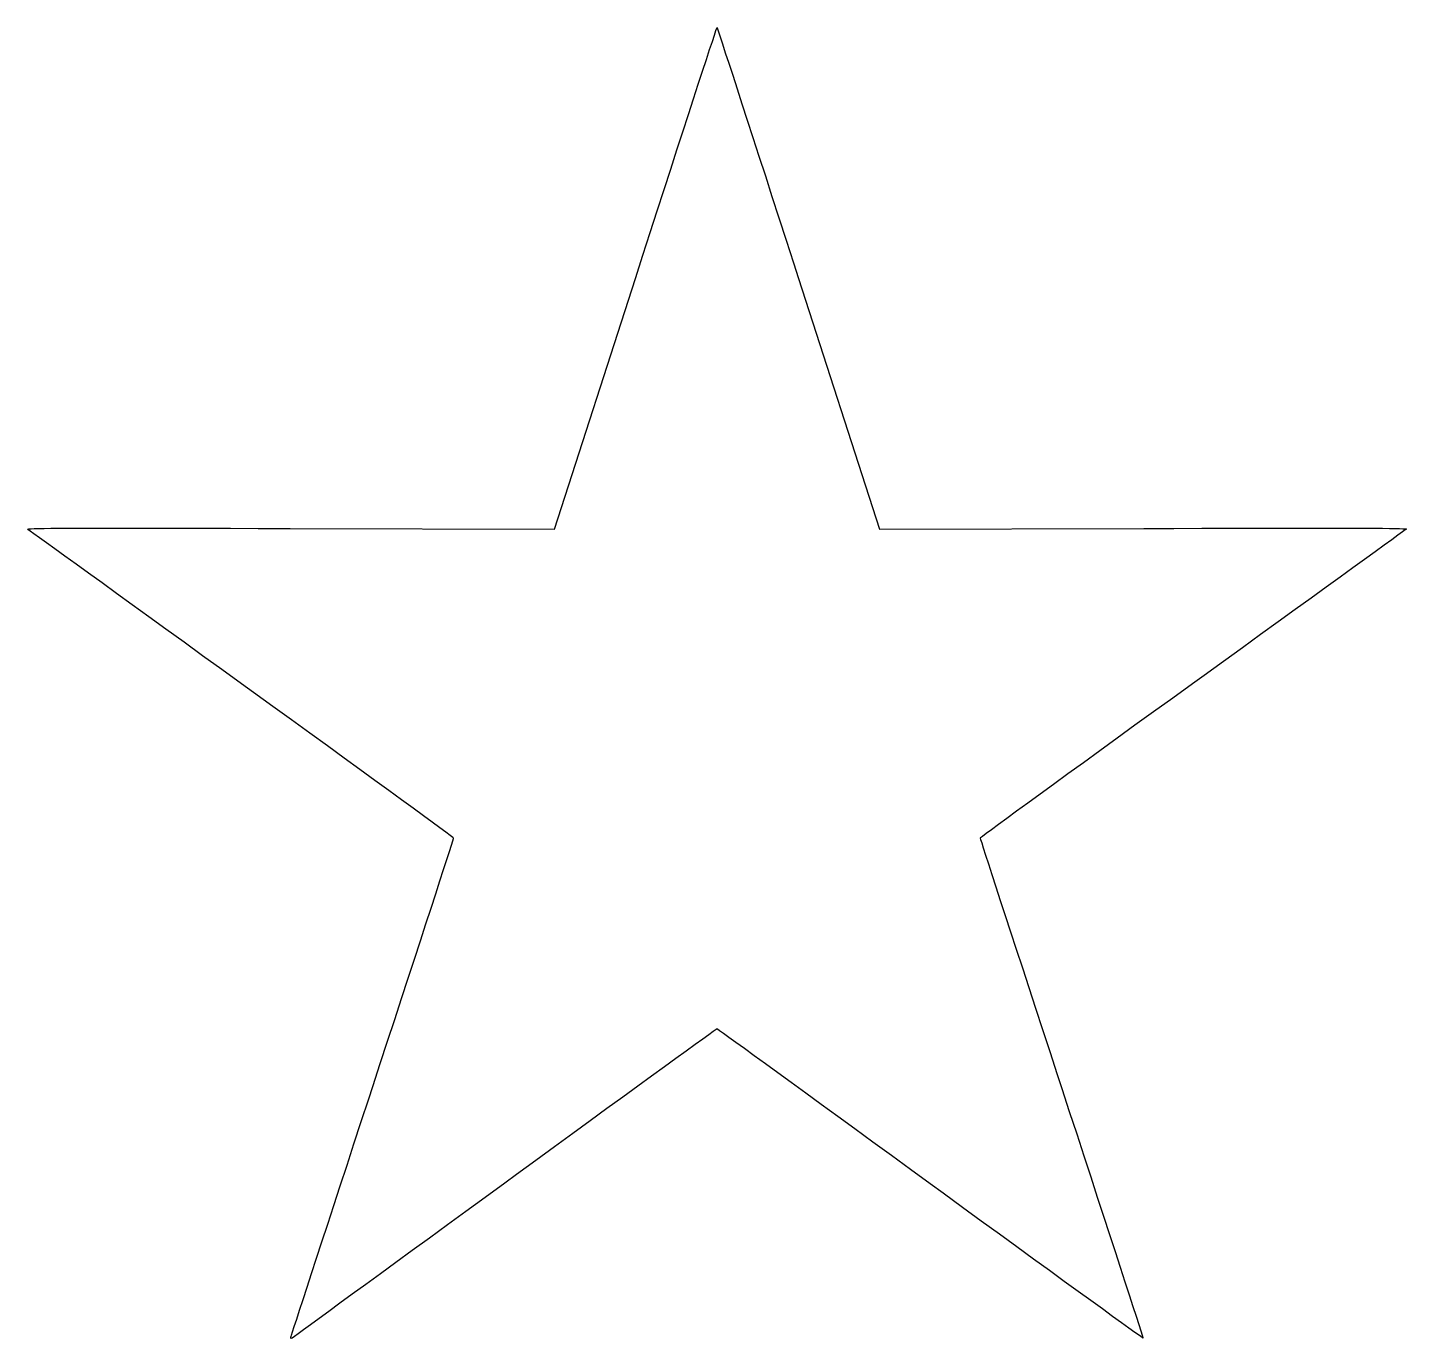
# Model space of a CAD drawing. Extents: x -22 to 351, y -111 to 35.
# Drawn here: x -17.521 to -15.151, y 17.593 to 19.848 of the extents above; entities that cross this region are included whole.
import ezdxf

# ---------------------------------------------------------------- set-up
doc = ezdxf.new("R2010")
doc.units = 0
doc.layers.add('BLACK', color=7, linetype='CONTINUOUS')

msp = doc.modelspace()

# ---------------------------------------------------------------- linework, layer by layer
at = {"layer": 'BLACK', "linetype": 'CONTINUOUS'}
for p, q in [((-16.3401, 19.8351), (-16.3375, 19.8428)), ((-16.3401, 19.8351), (-16.3375, 19.8428)), ((-16.3375, 19.8428), (-16.3361, 19.8471)), ((-16.3375, 19.8428), (-16.3361, 19.8471)), ((-16.3361, 19.8471), (-16.3357, 19.8479)), ((-16.3361, 19.8471), (-16.3357, 19.8479)), ((-16.3357, 19.8479), (-16.3351, 19.846)), ((-16.3357, 19.8479), (-16.3351, 19.846)), ((-16.3351, 19.846), (-16.3332, 19.8406)), ((-16.3351, 19.846), (-16.3332, 19.8406)), ((-16.3332, 19.8406), (-16.3303, 19.8318)), ((-16.3332, 19.8406), (-16.3303, 19.8318)), ((-16.3484, 19.81), (-16.3437, 19.8241)), ((-16.3484, 19.81), (-16.3437, 19.8241)), ((-16.3437, 19.8241), (-16.3401, 19.8351)), ((-16.3437, 19.8241), (-16.3401, 19.8351)), ((-16.3303, 19.8318), (-16.3263, 19.8198)), ((-16.3303, 19.8318), (-16.3263, 19.8198)), ((-16.3263, 19.8198), (-16.3214, 19.8047)), ((-16.3263, 19.8198), (-16.3214, 19.8047)), ((-16.3604, 19.773), (-16.3539, 19.7929)), ((-16.3604, 19.773), (-16.3539, 19.7929)), ((-16.3539, 19.7929), (-16.3484, 19.81)), ((-16.3539, 19.7929), (-16.3484, 19.81)), ((-16.3214, 19.8047), (-16.3155, 19.7866)), ((-16.3214, 19.8047), (-16.3155, 19.7866)), ((-16.3678, 19.7505), (-16.3604, 19.773)), ((-16.3678, 19.7505), (-16.3604, 19.773)), ((-16.3155, 19.7866), (-16.3087, 19.7659)), ((-16.3155, 19.7866), (-16.3087, 19.7659)), ((-16.3759, 19.7255), (-16.3678, 19.7505)), ((-16.3759, 19.7255), (-16.3678, 19.7505)), ((-16.3087, 19.7659), (-16.3011, 19.7425)), ((-16.3087, 19.7659), (-16.3011, 19.7425)), ((-16.3847, 19.6982), (-16.3759, 19.7255)), ((-16.3847, 19.6982), (-16.3759, 19.7255)), ((-16.3011, 19.7425), (-16.2928, 19.7168)), ((-16.3011, 19.7425), (-16.2928, 19.7168)), ((-16.3943, 19.6688), (-16.3847, 19.6982)), ((-16.3943, 19.6688), (-16.3847, 19.6982)), ((-16.2928, 19.7168), (-16.2837, 19.6887)), ((-16.2928, 19.7168), (-16.2837, 19.6887)), ((-16.2837, 19.6887), (-16.2739, 19.6586)), ((-16.2837, 19.6887), (-16.2739, 19.6586)), ((-16.4045, 19.6374), (-16.3943, 19.6688)), ((-16.4045, 19.6374), (-16.3943, 19.6688)), ((-16.2739, 19.6586), (-16.2636, 19.6266)), ((-16.2739, 19.6586), (-16.2636, 19.6266)), ((-16.4152, 19.6041), (-16.4045, 19.6374)), ((-16.4152, 19.6041), (-16.4045, 19.6374)), ((-16.2636, 19.6266), (-16.2526, 19.5928)), ((-16.2636, 19.6266), (-16.2526, 19.5928)), ((-16.4265, 19.5693), (-16.4152, 19.6041)), ((-16.4265, 19.5693), (-16.4152, 19.6041)), ((-16.2526, 19.5928), (-16.2412, 19.5574)), ((-16.2526, 19.5928), (-16.2412, 19.5574)), ((-16.4383, 19.5329), (-16.4265, 19.5693)), ((-16.4383, 19.5329), (-16.4265, 19.5693)), ((-16.2412, 19.5574), (-16.2293, 19.5206)), ((-16.2412, 19.5574), (-16.2293, 19.5206)), ((-16.4504, 19.4952), (-16.4383, 19.5329)), ((-16.4504, 19.4952), (-16.4383, 19.5329)), ((-16.2293, 19.5206), (-16.217, 19.4825)), ((-16.2293, 19.5206), (-16.217, 19.4825)), ((-16.463, 19.4564), (-16.4504, 19.4952)), ((-16.463, 19.4564), (-16.4504, 19.4952)), ((-16.217, 19.4825), (-16.2043, 19.4433)), ((-16.217, 19.4825), (-16.2043, 19.4433)), ((-16.4758, 19.4165), (-16.463, 19.4564)), ((-16.4758, 19.4165), (-16.463, 19.4564)), ((-16.2043, 19.4433), (-16.1957, 19.4165)), ((-16.2043, 19.4433), (-16.1957, 19.4165)), ((-16.6149, 18.9852), (-16.4758, 19.4165)), ((-16.6149, 18.9852), (-16.4758, 19.4165)), ((-16.1957, 19.4165), (-16.0566, 18.9852)), ((-16.1957, 19.4165), (-16.0566, 18.9852)), ((-17.5208, 18.9853), (-17.5205, 18.9855)), ((-17.5208, 18.9853), (-17.5205, 18.9855)), ((-17.5205, 18.9855), (-17.5185, 18.9858)), ((-17.5205, 18.9855), (-17.5185, 18.9858)), ((-17.5185, 18.9858), (-17.5148, 18.986)), ((-17.5185, 18.9858), (-17.5148, 18.986)), ((-17.5148, 18.986), (-17.5094, 18.9862)), ((-17.5148, 18.986), (-17.5094, 18.9862)), ((-17.5094, 18.9862), (-17.5019, 18.9864)), ((-17.5094, 18.9862), (-17.5019, 18.9864)), ((-17.5019, 18.9864), (-17.4924, 18.9865)), ((-17.5019, 18.9864), (-17.4924, 18.9865)), ((-17.4924, 18.9865), (-17.4807, 18.9867)), ((-17.4924, 18.9865), (-17.4807, 18.9867)), ((-17.4807, 18.9867), (-17.4667, 18.9868)), ((-17.4807, 18.9867), (-17.4667, 18.9868)), ((-17.4667, 18.9868), (-17.4502, 18.9869)), ((-17.4667, 18.9868), (-17.4502, 18.9869)), ((-17.4502, 18.9869), (-17.4312, 18.9869)), ((-17.4502, 18.9869), (-17.4312, 18.9869)), ((-17.4312, 18.9869), (-17.4095, 18.987)), ((-17.4312, 18.9869), (-17.4095, 18.987)), ((-17.4095, 18.987), (-17.385, 18.987)), ((-17.4095, 18.987), (-17.385, 18.987)), ((-17.385, 18.987), (-17.3575, 18.987)), ((-17.385, 18.987), (-17.3575, 18.987)), ((-17.3575, 18.987), (-17.327, 18.987)), ((-17.3575, 18.987), (-17.327, 18.987)), ((-17.327, 18.987), (-17.2934, 18.9869)), ((-17.327, 18.987), (-17.2934, 18.9869)), ((-17.2934, 18.9869), (-17.2564, 18.9869)), ((-17.2934, 18.9869), (-17.2564, 18.9869)), ((-17.2564, 18.9869), (-17.216, 18.9868)), ((-17.2564, 18.9869), (-17.216, 18.9868)), ((-17.216, 18.9868), (-17.1721, 18.9867)), ((-17.216, 18.9868), (-17.1721, 18.9867)), ((-17.1721, 18.9867), (-17.1245, 18.9866)), ((-17.1721, 18.9867), (-17.1245, 18.9866)), ((-17.1245, 18.9866), (-17.0731, 18.9864)), ((-17.1245, 18.9866), (-17.0731, 18.9864)), ((-17.0731, 18.9864), (-17.0695, 18.9864)), ((-17.0731, 18.9864), (-17.0695, 18.9864)), ((-17.0695, 18.9864), (-16.6149, 18.9852)), ((-17.0695, 18.9864), (-16.6149, 18.9852)), ((-16.0566, 18.9852), (-15.602, 18.9864)), ((-16.0566, 18.9852), (-15.602, 18.9864)), ((-15.602, 18.9864), (-15.5504, 18.9866)), ((-15.602, 18.9864), (-15.5504, 18.9866)), ((-15.5504, 18.9866), (-15.5025, 18.9867)), ((-15.5504, 18.9866), (-15.5025, 18.9867)), ((-15.5025, 18.9867), (-15.4584, 18.9868)), ((-15.5025, 18.9867), (-15.4584, 18.9868)), ((-15.4584, 18.9868), (-15.4177, 18.9869)), ((-15.4584, 18.9868), (-15.4177, 18.9869)), ((-15.4177, 18.9869), (-15.3805, 18.9869)), ((-15.4177, 18.9869), (-15.3805, 18.9869)), ((-15.3805, 18.9869), (-15.3466, 18.987)), ((-15.3805, 18.9869), (-15.3466, 18.987)), ((-15.3466, 18.987), (-15.3159, 18.987)), ((-15.3466, 18.987), (-15.3159, 18.987)), ((-15.3159, 18.987), (-15.2883, 18.987)), ((-15.3159, 18.987), (-15.2883, 18.987)), ((-15.2883, 18.987), (-15.2636, 18.987)), ((-15.2883, 18.987), (-15.2636, 18.987)), ((-15.2636, 18.987), (-15.2417, 18.9869)), ((-15.2636, 18.987), (-15.2417, 18.9869)), ((-15.2417, 18.9869), (-15.2225, 18.9869)), ((-15.2417, 18.9869), (-15.2225, 18.9869)), ((-15.2225, 18.9869), (-15.2058, 18.9868)), ((-15.2225, 18.9869), (-15.2058, 18.9868)), ((-15.2058, 18.9868), (-15.1917, 18.9867)), ((-15.2058, 18.9868), (-15.1917, 18.9867)), ((-15.1917, 18.9867), (-15.1798, 18.9865)), ((-15.1917, 18.9867), (-15.1798, 18.9865)), ((-15.1798, 18.9865), (-15.1701, 18.9864)), ((-15.1798, 18.9865), (-15.1701, 18.9864)), ((-15.1701, 18.9864), (-15.1626, 18.9862)), ((-15.1701, 18.9864), (-15.1626, 18.9862)), ((-15.1626, 18.9862), (-15.157, 18.986)), ((-15.1626, 18.9862), (-15.157, 18.986)), ((-15.157, 18.986), (-15.1532, 18.9858)), ((-15.157, 18.986), (-15.1532, 18.9858)), ((-15.1532, 18.9858), (-15.1511, 18.9856)), ((-15.1532, 18.9858), (-15.1511, 18.9856)), ((-15.1511, 18.9856), (-15.1506, 18.9853)), ((-15.1511, 18.9856), (-15.1506, 18.9853)), ((-17.5201, 18.9847), (-17.5208, 18.9853)), ((-17.5201, 18.9847), (-17.5208, 18.9853)), ((-17.5164, 18.9821), (-17.5201, 18.9847)), ((-17.5164, 18.9821), (-17.5201, 18.9847)), ((-17.5098, 18.9773), (-17.5164, 18.9821)), ((-17.5098, 18.9773), (-17.5164, 18.9821)), ((-17.5004, 18.9705), (-17.5098, 18.9773)), ((-17.5004, 18.9705), (-17.5098, 18.9773)), ((-17.4883, 18.9617), (-17.5004, 18.9705)), ((-17.4883, 18.9617), (-17.5004, 18.9705)), ((-17.4737, 18.9512), (-17.4883, 18.9617)), ((-17.4737, 18.9512), (-17.4883, 18.9617)), ((-15.1757, 18.9671), (-15.1889, 18.9576)), ((-15.1757, 18.9671), (-15.1889, 18.9576)), ((-15.1652, 18.9747), (-15.1757, 18.9671)), ((-15.1652, 18.9747), (-15.1757, 18.9671)), ((-15.1574, 18.9804), (-15.1652, 18.9747)), ((-15.1574, 18.9804), (-15.1652, 18.9747)), ((-15.1525, 18.9839), (-15.1574, 18.9804)), ((-15.1525, 18.9839), (-15.1574, 18.9804)), ((-15.1507, 18.9853), (-15.1525, 18.9839)), ((-15.1507, 18.9853), (-15.1525, 18.9839)), ((-15.1506, 18.9853), (-15.1507, 18.9853)), ((-15.1506, 18.9853), (-15.1507, 18.9853)), ((-17.4567, 18.9389), (-17.4737, 18.9512)), ((-17.4567, 18.9389), (-17.4737, 18.9512)), ((-17.4374, 18.9249), (-17.4567, 18.9389)), ((-17.4374, 18.9249), (-17.4567, 18.9389)), ((-15.2045, 18.9463), (-15.2225, 18.9333)), ((-15.2045, 18.9463), (-15.2225, 18.9333)), ((-15.1889, 18.9576), (-15.2045, 18.9463)), ((-15.1889, 18.9576), (-15.2045, 18.9463)), ((-17.4161, 18.9095), (-17.4374, 18.9249)), ((-17.4161, 18.9095), (-17.4374, 18.9249)), ((-15.2426, 18.9188), (-15.2647, 18.9028)), ((-15.2426, 18.9188), (-15.2647, 18.9028)), ((-15.2225, 18.9333), (-15.2426, 18.9188)), ((-15.2225, 18.9333), (-15.2426, 18.9188)), ((-17.3928, 18.8927), (-17.4161, 18.9095)), ((-17.3928, 18.8927), (-17.4161, 18.9095)), ((-17.3677, 18.8745), (-17.3928, 18.8927)), ((-17.3677, 18.8745), (-17.3928, 18.8927)), ((-15.2647, 18.9028), (-15.2888, 18.8854)), ((-15.2647, 18.9028), (-15.2888, 18.8854)), ((-17.3409, 18.8552), (-17.3677, 18.8745)), ((-17.3409, 18.8552), (-17.3677, 18.8745)), ((-15.2888, 18.8854), (-15.3146, 18.8667)), ((-15.2888, 18.8854), (-15.3146, 18.8667)), ((-17.3126, 18.8347), (-17.3409, 18.8552)), ((-17.3126, 18.8347), (-17.3409, 18.8552)), ((-15.342, 18.8469), (-15.3709, 18.826)), ((-15.342, 18.8469), (-15.3709, 18.826)), ((-15.3146, 18.8667), (-15.342, 18.8469)), ((-15.3146, 18.8667), (-15.342, 18.8469)), ((-17.2829, 18.8132), (-17.3126, 18.8347)), ((-17.2829, 18.8132), (-17.3126, 18.8347)), ((-15.3709, 18.826), (-15.4012, 18.8041)), ((-15.3709, 18.826), (-15.4012, 18.8041)), ((-17.2519, 18.7908), (-17.2829, 18.8132)), ((-17.2519, 18.7908), (-17.2829, 18.8132)), ((-15.4012, 18.8041), (-15.4326, 18.7814)), ((-15.4012, 18.8041), (-15.4326, 18.7814)), ((-17.2199, 18.7677), (-17.2519, 18.7908)), ((-17.2199, 18.7677), (-17.2519, 18.7908)), ((-15.4326, 18.7814), (-15.4651, 18.7579)), ((-15.4326, 18.7814), (-15.4651, 18.7579)), ((-17.1868, 18.7438), (-17.2199, 18.7677)), ((-17.1868, 18.7438), (-17.2199, 18.7677)), ((-15.4651, 18.7579), (-15.4985, 18.7338)), ((-15.4651, 18.7579), (-15.4985, 18.7338)), ((-17.153, 18.7194), (-17.1868, 18.7438)), ((-17.153, 18.7194), (-17.1868, 18.7438)), ((-15.4985, 18.7338), (-15.5185, 18.7194)), ((-15.4985, 18.7338), (-15.5185, 18.7194)), ((-17.1326, 18.7046), (-17.153, 18.7194)), ((-17.1326, 18.7046), (-17.153, 18.7194)), ((-17.0993, 18.6805), (-17.1326, 18.7046)), ((-17.0993, 18.6805), (-17.1326, 18.7046)), ((-15.5185, 18.7194), (-15.5523, 18.6949)), ((-15.5185, 18.7194), (-15.5523, 18.6949)), ((-17.0669, 18.6571), (-17.0993, 18.6805)), ((-17.0669, 18.6571), (-17.0993, 18.6805)), ((-15.5523, 18.6949), (-15.5852, 18.6711)), ((-15.5523, 18.6949), (-15.5852, 18.6711)), ((-17.0356, 18.6344), (-17.0669, 18.6571)), ((-17.0356, 18.6344), (-17.0669, 18.6571)), ((-15.5852, 18.6711), (-15.6172, 18.6479)), ((-15.5852, 18.6711), (-15.6172, 18.6479)), ((-17.0055, 18.6126), (-17.0356, 18.6344)), ((-17.0055, 18.6126), (-17.0356, 18.6344)), ((-15.6172, 18.6479), (-15.648, 18.6256)), ((-15.6172, 18.6479), (-15.648, 18.6256)), ((-16.9768, 18.5917), (-17.0055, 18.6126)), ((-16.9768, 18.5917), (-17.0055, 18.6126)), ((-15.648, 18.6256), (-15.6776, 18.6041)), ((-15.648, 18.6256), (-15.6776, 18.6041)), ((-16.9495, 18.5719), (-16.9768, 18.5917)), ((-16.9495, 18.5719), (-16.9768, 18.5917)), ((-15.7058, 18.5836), (-15.7324, 18.5643)), ((-15.7058, 18.5836), (-15.7324, 18.5643)), ((-15.6776, 18.6041), (-15.7058, 18.5836)), ((-15.6776, 18.6041), (-15.7058, 18.5836)), ((-16.9239, 18.5533), (-16.9495, 18.5719)), ((-16.9239, 18.5533), (-16.9495, 18.5719)), ((-15.7324, 18.5643), (-15.7573, 18.5462)), ((-15.7324, 18.5643), (-15.7573, 18.5462)), ((-16.9, 18.5359), (-16.9239, 18.5533)), ((-16.9, 18.5359), (-16.9239, 18.5533)), ((-16.8781, 18.5199), (-16.9, 18.5359)), ((-16.8781, 18.5199), (-16.9, 18.5359)), ((-15.7573, 18.5462), (-15.7804, 18.5293)), ((-15.7573, 18.5462), (-15.7804, 18.5293)), ((-16.8582, 18.5054), (-16.8781, 18.5199)), ((-16.8582, 18.5054), (-16.8781, 18.5199)), ((-15.8016, 18.5139), (-15.8206, 18.5)), ((-15.8016, 18.5139), (-15.8206, 18.5)), ((-15.7804, 18.5293), (-15.8016, 18.5139)), ((-15.7804, 18.5293), (-15.8016, 18.5139)), ((-16.8405, 18.4925), (-16.8582, 18.5054)), ((-16.8405, 18.4925), (-16.8582, 18.5054)), ((-16.8252, 18.4812), (-16.8405, 18.4925)), ((-16.8252, 18.4812), (-16.8405, 18.4925)), ((-15.8374, 18.4877), (-15.8517, 18.4772)), ((-15.8374, 18.4877), (-15.8517, 18.4772)), ((-15.8206, 18.5), (-15.8374, 18.4877)), ((-15.8206, 18.5), (-15.8374, 18.4877)), ((-16.8123, 18.4718), (-16.8252, 18.4812)), ((-16.8123, 18.4718), (-16.8252, 18.4812)), ((-16.802, 18.4642), (-16.8123, 18.4718)), ((-16.802, 18.4642), (-16.8123, 18.4718)), ((-16.7945, 18.4586), (-16.802, 18.4642)), ((-16.7945, 18.4586), (-16.802, 18.4642)), ((-15.8636, 18.4684), (-15.8728, 18.4616)), ((-15.8636, 18.4684), (-15.8728, 18.4616)), ((-15.8517, 18.4772), (-15.8636, 18.4684)), ((-15.8517, 18.4772), (-15.8636, 18.4684)), ((-16.7956, 18.4308), (-16.7922, 18.4416)), ((-16.7956, 18.4308), (-16.7922, 18.4416)), ((-16.7899, 18.455), (-16.7945, 18.4586)), ((-16.7899, 18.455), (-16.7945, 18.4586)), ((-16.7922, 18.4416), (-16.7898, 18.4491)), ((-16.7922, 18.4416), (-16.7898, 18.4491)), ((-16.7884, 18.4537), (-16.7899, 18.455)), ((-16.7884, 18.4537), (-16.7899, 18.455)), ((-16.7898, 18.4491), (-16.7885, 18.4531)), ((-16.7898, 18.4491), (-16.7885, 18.4531)), ((-16.7885, 18.4531), (-16.7884, 18.4537)), ((-16.7885, 18.4531), (-16.7884, 18.4537)), ((-15.8825, 18.4542), (-15.8831, 18.4536)), ((-15.8825, 18.4542), (-15.8831, 18.4536)), ((-15.8831, 18.4536), (-15.8825, 18.4516)), ((-15.8831, 18.4536), (-15.8825, 18.4516)), ((-15.8791, 18.4568), (-15.8825, 18.4542)), ((-15.8791, 18.4568), (-15.8825, 18.4542)), ((-15.8825, 18.4516), (-15.8807, 18.446)), ((-15.8825, 18.4516), (-15.8807, 18.446)), ((-15.8807, 18.446), (-15.8779, 18.437)), ((-15.8807, 18.446), (-15.8779, 18.437)), ((-15.8728, 18.4616), (-15.8791, 18.4568)), ((-15.8728, 18.4616), (-15.8791, 18.4568)), ((-16.8056, 18.4001), (-16.8001, 18.417)), ((-16.8056, 18.4001), (-16.8001, 18.417)), ((-16.8001, 18.417), (-16.7956, 18.4308)), ((-16.8001, 18.417), (-16.7956, 18.4308)), ((-15.8779, 18.437), (-15.8739, 18.4248)), ((-15.8779, 18.437), (-15.8739, 18.4248)), ((-15.8739, 18.4248), (-15.869, 18.4095)), ((-15.8739, 18.4248), (-15.869, 18.4095)), ((-16.812, 18.3804), (-16.8056, 18.4001)), ((-16.812, 18.3804), (-16.8056, 18.4001)), ((-15.869, 18.4095), (-15.8631, 18.3913)), ((-15.869, 18.4095), (-15.8631, 18.3913)), ((-16.8192, 18.3581), (-16.812, 18.3804)), ((-16.8192, 18.3581), (-16.812, 18.3804)), ((-15.8631, 18.3913), (-15.8563, 18.3704)), ((-15.8631, 18.3913), (-15.8563, 18.3704)), ((-15.8563, 18.3704), (-15.8487, 18.3469)), ((-15.8563, 18.3704), (-15.8487, 18.3469)), ((-16.8273, 18.3333), (-16.8192, 18.3581)), ((-16.8273, 18.3333), (-16.8192, 18.3581)), ((-15.8487, 18.3469), (-15.8403, 18.3211)), ((-15.8487, 18.3469), (-15.8403, 18.3211)), ((-16.8361, 18.3063), (-16.8273, 18.3333)), ((-16.8361, 18.3063), (-16.8273, 18.3333)), ((-16.8456, 18.277), (-16.8361, 18.3063)), ((-16.8456, 18.277), (-16.8361, 18.3063)), ((-15.8403, 18.3211), (-15.8311, 18.293)), ((-15.8403, 18.3211), (-15.8311, 18.293)), ((-16.8558, 18.2459), (-16.8456, 18.277)), ((-16.8558, 18.2459), (-16.8456, 18.277)), ((-15.8311, 18.293), (-15.8213, 18.2628)), ((-15.8311, 18.293), (-15.8213, 18.2628)), ((-15.8213, 18.2628), (-15.8108, 18.2307)), ((-15.8213, 18.2628), (-15.8108, 18.2307)), ((-16.8666, 18.2129), (-16.8558, 18.2459)), ((-16.8666, 18.2129), (-16.8558, 18.2459)), ((-15.8108, 18.2307), (-15.7998, 18.1969)), ((-15.8108, 18.2307), (-15.7998, 18.1969)), ((-16.8779, 18.1782), (-16.8666, 18.2129)), ((-16.8779, 18.1782), (-16.8666, 18.2129)), ((-15.7998, 18.1969), (-15.7882, 18.1615)), ((-15.7998, 18.1969), (-15.7882, 18.1615)), ((-16.8897, 18.1421), (-16.8779, 18.1782)), ((-16.8897, 18.1421), (-16.8779, 18.1782)), ((-15.7882, 18.1615), (-15.7762, 18.1247)), ((-15.7882, 18.1615), (-15.7762, 18.1247)), ((-16.9019, 18.1047), (-16.8897, 18.1421)), ((-16.9019, 18.1047), (-16.8897, 18.1421)), ((-16.3498, 18.1157), (-16.3601, 18.1083)), ((-16.3498, 18.1157), (-16.3601, 18.1083)), ((-16.3421, 18.1212), (-16.3498, 18.1157)), ((-16.3421, 18.1212), (-16.3498, 18.1157)), ((-16.3374, 18.1246), (-16.3421, 18.1212)), ((-16.3374, 18.1246), (-16.3421, 18.1212)), ((-16.3357, 18.1257), (-16.3374, 18.1246)), ((-16.3357, 18.1257), (-16.3374, 18.1246)), ((-16.335, 18.1252), (-16.3357, 18.1257)), ((-16.335, 18.1252), (-16.3357, 18.1257)), ((-16.3313, 18.1227), (-16.335, 18.1252)), ((-16.3313, 18.1227), (-16.335, 18.1252)), ((-16.3247, 18.1179), (-16.3313, 18.1227)), ((-16.3247, 18.1179), (-16.3313, 18.1227)), ((-16.3153, 18.1112), (-16.3247, 18.1179)), ((-16.3153, 18.1112), (-16.3247, 18.1179)), ((-16.3033, 18.1025), (-16.3153, 18.1112)), ((-16.3033, 18.1025), (-16.3153, 18.1112)), ((-15.7762, 18.1247), (-15.7637, 18.0867)), ((-15.7762, 18.1247), (-15.7637, 18.0867)), ((-16.9146, 18.0661), (-16.9019, 18.1047)), ((-16.9146, 18.0661), (-16.9019, 18.1047)), ((-16.3885, 18.0878), (-16.4062, 18.0749)), ((-16.3885, 18.0878), (-16.4062, 18.0749)), ((-16.3731, 18.0989), (-16.3885, 18.0878)), ((-16.3731, 18.0989), (-16.3885, 18.0878)), ((-16.3601, 18.1083), (-16.3731, 18.0989)), ((-16.3601, 18.1083), (-16.3731, 18.0989)), ((-16.2887, 18.092), (-16.3033, 18.1025)), ((-16.2887, 18.092), (-16.3033, 18.1025)), ((-16.2718, 18.0797), (-16.2887, 18.092)), ((-16.2718, 18.0797), (-16.2887, 18.092)), ((-15.7637, 18.0867), (-15.751, 18.0476)), ((-15.7637, 18.0867), (-15.751, 18.0476)), ((-16.9275, 18.0266), (-16.9146, 18.0661)), ((-16.9275, 18.0266), (-16.9146, 18.0661)), ((-16.4062, 18.0749), (-16.4261, 18.0604)), ((-16.4062, 18.0749), (-16.4261, 18.0604)), ((-16.2526, 18.0658), (-16.2718, 18.0797)), ((-16.2526, 18.0658), (-16.2718, 18.0797)), ((-16.2314, 18.0503), (-16.2526, 18.0658)), ((-16.2314, 18.0503), (-16.2526, 18.0658)), ((-16.4481, 18.0445), (-16.472, 18.0271)), ((-16.4481, 18.0445), (-16.472, 18.0271)), ((-16.4261, 18.0604), (-16.4481, 18.0445)), ((-16.4261, 18.0604), (-16.4481, 18.0445)), ((-16.2082, 18.0335), (-16.2314, 18.0503)), ((-16.2082, 18.0335), (-16.2314, 18.0503)), ((-15.751, 18.0476), (-15.7431, 18.0236)), ((-15.751, 18.0476), (-15.7431, 18.0236)), ((-16.9344, 18.0054), (-16.9275, 18.0266)), ((-16.9344, 18.0054), (-16.9275, 18.0266)), ((-16.472, 18.0271), (-16.4976, 18.0085)), ((-16.472, 18.0271), (-16.4976, 18.0085)), ((-16.1832, 18.0153), (-16.2082, 18.0335)), ((-16.1832, 18.0153), (-16.2082, 18.0335)), ((-16.1565, 17.9958), (-16.1832, 18.0153)), ((-16.1565, 17.9958), (-16.1832, 18.0153)), ((-15.7431, 18.0236), (-15.7301, 17.9839)), ((-15.7431, 18.0236), (-15.7301, 17.9839)), ((-16.9472, 17.9663), (-16.9344, 18.0054)), ((-16.9472, 17.9663), (-16.9344, 18.0054)), ((-16.4976, 18.0085), (-16.5248, 17.9887)), ((-16.4976, 18.0085), (-16.5248, 17.9887)), ((-16.1282, 17.9753), (-16.1565, 17.9958)), ((-16.1282, 17.9753), (-16.1565, 17.9958)), ((-16.9597, 17.9283), (-16.9472, 17.9663)), ((-16.9597, 17.9283), (-16.9472, 17.9663)), ((-16.5535, 17.9678), (-16.5836, 17.9459)), ((-16.5535, 17.9678), (-16.5836, 17.9459)), ((-16.5248, 17.9887), (-16.5535, 17.9678)), ((-16.5248, 17.9887), (-16.5535, 17.9678)), ((-16.0986, 17.9537), (-16.1282, 17.9753)), ((-16.0986, 17.9537), (-16.1282, 17.9753)), ((-15.7301, 17.9839), (-15.7174, 17.9452)), ((-15.7301, 17.9839), (-15.7174, 17.9452)), ((-16.5836, 17.9459), (-16.6148, 17.9231)), ((-16.5836, 17.9459), (-16.6148, 17.9231)), ((-16.0678, 17.9312), (-16.0986, 17.9537)), ((-16.0678, 17.9312), (-16.0986, 17.9537)), ((-15.7174, 17.9452), (-15.7052, 17.9077)), ((-15.7174, 17.9452), (-15.7052, 17.9077)), ((-16.9717, 17.8914), (-16.9597, 17.9283)), ((-16.9717, 17.8914), (-16.9597, 17.9283)), ((-16.6148, 17.9231), (-16.6471, 17.8996)), ((-16.6148, 17.9231), (-16.6471, 17.8996)), ((-16.0358, 17.9079), (-16.0678, 17.9312)), ((-16.0358, 17.9079), (-16.0678, 17.9312)), ((-16.6471, 17.8996), (-16.6803, 17.8753)), ((-16.6471, 17.8996), (-16.6803, 17.8753)), ((-16.0028, 17.8839), (-16.0358, 17.9079)), ((-16.0028, 17.8839), (-16.0358, 17.9079)), ((-15.7052, 17.9077), (-15.6933, 17.8715)), ((-15.7052, 17.9077), (-15.6933, 17.8715)), ((-16.9833, 17.856), (-16.9717, 17.8914)), ((-16.9833, 17.856), (-16.9717, 17.8914)), ((-16.6803, 17.8753), (-16.7006, 17.8605)), ((-16.6803, 17.8753), (-16.7006, 17.8605)), ((-15.9691, 17.8592), (-16.0028, 17.8839)), ((-15.9691, 17.8592), (-16.0028, 17.8839)), ((-15.6933, 17.8715), (-15.682, 17.8367)), ((-15.6933, 17.8715), (-15.682, 17.8367)), ((-16.9944, 17.8221), (-16.9833, 17.856)), ((-16.9944, 17.8221), (-16.9833, 17.856)), ((-16.7006, 17.8605), (-16.7344, 17.8359)), ((-16.7006, 17.8605), (-16.7344, 17.8359)), ((-15.947, 17.8432), (-15.9691, 17.8592)), ((-15.947, 17.8432), (-15.9691, 17.8592)), ((-16.7344, 17.8359), (-16.7672, 17.8119)), ((-16.7344, 17.8359), (-16.7672, 17.8119)), ((-15.9138, 17.8189), (-15.947, 17.8432)), ((-15.9138, 17.8189), (-15.947, 17.8432)), ((-15.682, 17.8367), (-15.6712, 17.8036)), ((-15.682, 17.8367), (-15.6712, 17.8036)), ((-17.0049, 17.7899), (-16.9944, 17.8221)), ((-17.0049, 17.7899), (-16.9944, 17.8221)), ((-16.7672, 17.8119), (-16.7992, 17.7886)), ((-16.7672, 17.8119), (-16.7992, 17.7886)), ((-15.8815, 17.7954), (-15.9138, 17.8189)), ((-15.8815, 17.7954), (-15.9138, 17.8189)), ((-15.6712, 17.8036), (-15.661, 17.7723)), ((-15.6712, 17.8036), (-15.661, 17.7723)), ((-17.0148, 17.7596), (-17.0049, 17.7899)), ((-17.0148, 17.7596), (-17.0049, 17.7899)), ((-16.7992, 17.7886), (-16.83, 17.7661)), ((-16.7992, 17.7886), (-16.83, 17.7661)), ((-15.8503, 17.7726), (-15.8815, 17.7954)), ((-15.8503, 17.7726), (-15.8815, 17.7954)), ((-17.0241, 17.7313), (-17.0148, 17.7596)), ((-17.0241, 17.7313), (-17.0148, 17.7596)), ((-16.83, 17.7661), (-16.8596, 17.7445)), ((-16.83, 17.7661), (-16.8596, 17.7445)), ((-15.8203, 17.7508), (-15.8503, 17.7726)), ((-15.8203, 17.7508), (-15.8503, 17.7726)), ((-15.661, 17.7723), (-15.6515, 17.743)), ((-15.661, 17.7723), (-15.6515, 17.743)), ((-17.0326, 17.7053), (-17.0241, 17.7313)), ((-17.0326, 17.7053), (-17.0241, 17.7313)), ((-16.8596, 17.7445), (-16.8878, 17.724)), ((-16.8596, 17.7445), (-16.8878, 17.724)), ((-15.7916, 17.7299), (-15.8203, 17.7508)), ((-15.7916, 17.7299), (-15.8203, 17.7508)), ((-15.7644, 17.7102), (-15.7916, 17.7299)), ((-15.7644, 17.7102), (-15.7916, 17.7299)), ((-15.6515, 17.743), (-15.6426, 17.7158)), ((-15.6515, 17.743), (-15.6426, 17.7158)), ((-16.8878, 17.724), (-16.9144, 17.7045)), ((-16.8878, 17.724), (-16.9144, 17.7045)), ((-15.7388, 17.6916), (-15.7644, 17.7102)), ((-15.7388, 17.6916), (-15.7644, 17.7102)), ((-15.6426, 17.7158), (-15.6345, 17.6909)), ((-15.6426, 17.7158), (-15.6345, 17.6909)), ((-17.0403, 17.6816), (-17.0326, 17.7053)), ((-17.0403, 17.6816), (-17.0326, 17.7053)), ((-16.9394, 17.6863), (-16.9626, 17.6694)), ((-16.9394, 17.6863), (-16.9626, 17.6694)), ((-16.9144, 17.7045), (-16.9394, 17.6863)), ((-16.9144, 17.7045), (-16.9394, 17.6863)), ((-15.715, 17.6744), (-15.7388, 17.6916)), ((-15.715, 17.6744), (-15.7388, 17.6916)), ((-15.6345, 17.6909), (-15.6273, 17.6685)), ((-15.6345, 17.6909), (-15.6273, 17.6685)), ((-17.0532, 17.6422), (-17.0472, 17.6605)), ((-17.0532, 17.6422), (-17.0472, 17.6605)), ((-17.0472, 17.6605), (-17.0403, 17.6816)), ((-17.0472, 17.6605), (-17.0403, 17.6816)), ((-16.9626, 17.6694), (-16.9838, 17.654)), ((-16.9626, 17.6694), (-16.9838, 17.654)), ((-15.6932, 17.6585), (-15.715, 17.6744)), ((-15.6932, 17.6585), (-15.715, 17.6744)), ((-15.6733, 17.6442), (-15.6932, 17.6585)), ((-15.6733, 17.6442), (-15.6932, 17.6585)), ((-15.6273, 17.6685), (-15.6208, 17.6487)), ((-15.6273, 17.6685), (-15.6208, 17.6487)), ((-17.0582, 17.6267), (-17.0532, 17.6422)), ((-17.0582, 17.6267), (-17.0532, 17.6422)), ((-17.0029, 17.64), (-17.0198, 17.6277)), ((-17.0029, 17.64), (-17.0198, 17.6277)), ((-16.9838, 17.654), (-17.0029, 17.64)), ((-16.9838, 17.654), (-17.0029, 17.64)), ((-15.6557, 17.6314), (-15.6733, 17.6442)), ((-15.6557, 17.6314), (-15.6733, 17.6442)), ((-15.6208, 17.6487), (-15.6154, 17.6317)), ((-15.6208, 17.6487), (-15.6154, 17.6317)), ((-17.0653, 17.605), (-17.0623, 17.6142)), ((-17.0653, 17.605), (-17.0623, 17.6142)), ((-17.0623, 17.6142), (-17.0582, 17.6267)), ((-17.0623, 17.6142), (-17.0582, 17.6267)), ((-17.0344, 17.6171), (-17.0464, 17.6084)), ((-17.0344, 17.6171), (-17.0464, 17.6084)), ((-17.0198, 17.6277), (-17.0344, 17.6171)), ((-17.0198, 17.6277), (-17.0344, 17.6171)), ((-15.6403, 17.6204), (-15.6557, 17.6314)), ((-15.6403, 17.6204), (-15.6557, 17.6314)), ((-15.6275, 17.6111), (-15.6403, 17.6204)), ((-15.6275, 17.6111), (-15.6403, 17.6204)), ((-15.6172, 17.6038), (-15.6275, 17.6111)), ((-15.6172, 17.6038), (-15.6275, 17.6111)), ((-15.6154, 17.6317), (-15.6108, 17.6177)), ((-15.6154, 17.6317), (-15.6108, 17.6177)), ((-15.6108, 17.6177), (-15.6074, 17.6068)), ((-15.6108, 17.6177), (-15.6074, 17.6068)), ((-17.0682, 17.5935), (-17.068, 17.5962)), ((-17.0682, 17.5935), (-17.068, 17.5962)), ((-17.0665, 17.5938), (-17.0682, 17.5935)), ((-17.0665, 17.5938), (-17.0682, 17.5935)), ((-17.068, 17.5962), (-17.0679, 17.5969)), ((-17.068, 17.5962), (-17.0679, 17.5969)), ((-17.0679, 17.5969), (-17.0672, 17.5992)), ((-17.0679, 17.5969), (-17.0672, 17.5992)), ((-17.0672, 17.5992), (-17.0653, 17.605)), ((-17.0672, 17.5992), (-17.0653, 17.605)), ((-17.0659, 17.5942), (-17.0665, 17.5938)), ((-17.0659, 17.5942), (-17.0665, 17.5938)), ((-17.0622, 17.5968), (-17.0659, 17.5942)), ((-17.0622, 17.5968), (-17.0659, 17.5942)), ((-17.0557, 17.6016), (-17.0622, 17.5968)), ((-17.0557, 17.6016), (-17.0622, 17.5968)), ((-17.0464, 17.6084), (-17.0557, 17.6016)), ((-17.0464, 17.6084), (-17.0557, 17.6016)), ((-15.6097, 17.5985), (-15.6172, 17.6038)), ((-15.6097, 17.5985), (-15.6172, 17.6038)), ((-15.6051, 17.5952), (-15.6097, 17.5985)), ((-15.6051, 17.5952), (-15.6097, 17.5985)), ((-15.6074, 17.6068), (-15.6049, 17.5992)), ((-15.6074, 17.6068), (-15.6049, 17.5992)), ((-15.6035, 17.5942), (-15.6051, 17.5952)), ((-15.6035, 17.5942), (-15.6051, 17.5952)), ((-15.6049, 17.5992), (-15.6037, 17.595)), ((-15.6049, 17.5992), (-15.6037, 17.595)), ((-15.6037, 17.595), (-15.6035, 17.5942)), ((-15.6037, 17.595), (-15.6035, 17.5942))]:
    msp.add_line(p, q, dxfattribs=at)

doc.saveas('drawing.dxf')
